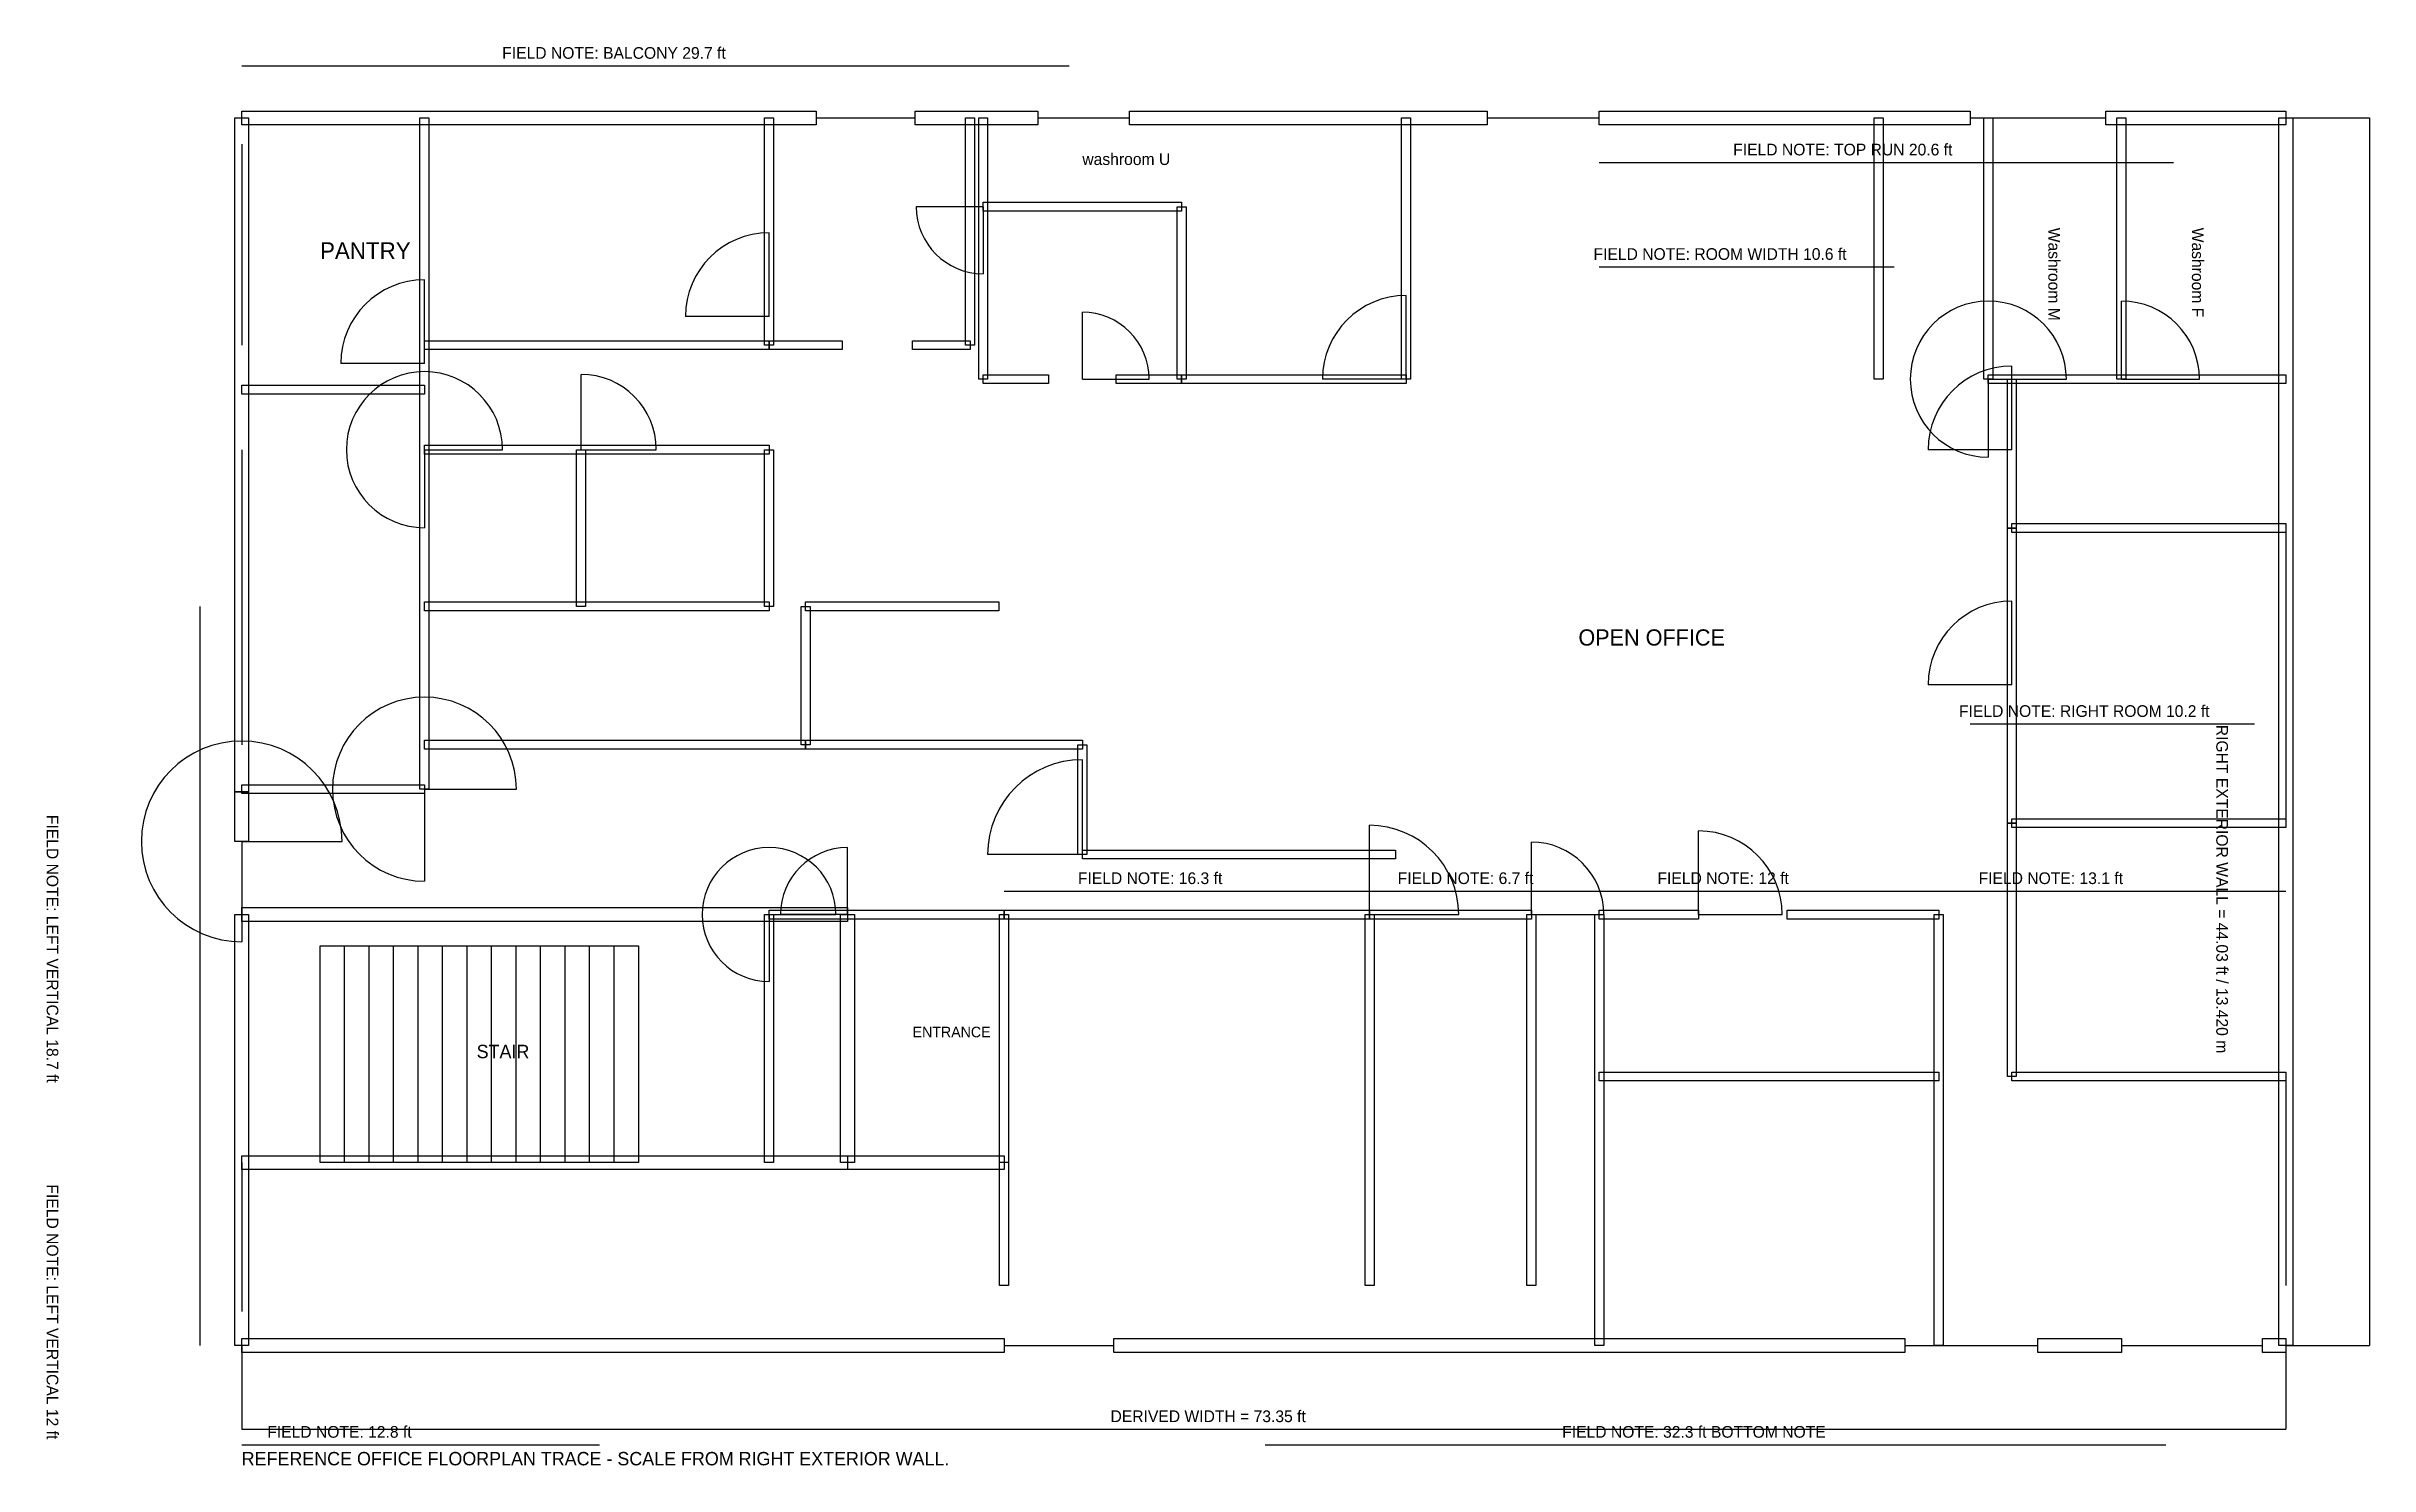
# Model space of a CAD drawing. Header units: feet. Extents: x -7 to 76.4, y -4.3 to 46.6.
import ezdxf

# ---------------------------------------------------------------- set-up
doc = ezdxf.new("R2010")
doc.units = ezdxf.units.FT
for name, color, linetype in [('A-ANNO', 6, 'CONTINUOUS'), ('A-DOOR', 1, 'CONTINUOUS'), ('A-GLAZ', 4, 'CONTINUOUS'), ('A-STAIR', 3, 'CONTINUOUS'), ('A-TEXT', 2, 'CONTINUOUS'), ('A-WALL', 7, 'CONTINUOUS')]:
    doc.layers.add(name, color=color, linetype=linetype)

msp = doc.modelspace()

# ---------------------------------------------------------------- linework, layer by layer
at = {"layer": 'A-ANNO'}
for p, q in [((0, 45.9036), (29.6968, 45.9036)), ((0, 45.9036), (0, 45.9036)), ((29.6968, 45.9036), (29.6968, 45.9036)), ((73.3521, 44.03), (76.3521, 44.03)), ((76.3521, 44.03), (76.3521, 0)), ((48.714, 42.4374), (69.3238, 42.4374)), ((48.714, 42.4374), (48.714, 42.4374)), ((69.3238, 42.4374), (69.3238, 42.4374)), ((48.714, 38.6902), (59.3, 38.6902)), ((48.714, 38.6902), (48.714, 38.6902)), ((59.3, 38.6902), (59.3, 38.6902)), ((-1.4989, 26.5117), (-1.4989, 11.0543)), ((-1.4989, 26.5117), (-1.4989, 26.5117)), ((62.0167, 22.296), (72.2279, 22.296)), ((62.0167, 22.296), (62.0167, 22.296)), ((72.2279, 22.296), (72.2279, 22.296)), ((27.3548, 16.3005), (43.6553, 16.3005)), ((27.3548, 16.3005), (27.3548, 16.3005)), ((43.6553, 16.3005), (43.6553, 16.3005)), ((43.6553, 16.3005), (50.3066, 16.3005)), ((43.6553, 16.3005), (43.6553, 16.3005)), ((50.3066, 16.3005), (50.3066, 16.3005)), ((50.3066, 16.3005), (62.2978, 16.3005)), ((50.3066, 16.3005), (50.3066, 16.3005)), ((62.2978, 16.3005), (62.2978, 16.3005)), ((62.2978, 16.3005), (73.3521, 16.3005)), ((62.2978, 16.3005), (62.2978, 16.3005)), ((73.3521, 16.3005), (73.3521, 16.3005)), ((-1.4989, 11.0543), (-1.4989, 0)), ((-1.4989, 11.0543), (-1.4989, 11.0543)), ((-1.4989, 11.0543), (-1.4989, 11.0543)), ((-1.4989, 0), (-1.4989, 0)), ((0, 0), (0, -3)), ((73.3521, 0), (76.3521, 0)), ((73.3521, 0), (73.3521, -3)), ((0, -3), (73.3521, -3)), ((0, -3.5599), (12.8343, -3.5599)), ((0, -3.5599), (0, -3.5599)), ((12.8343, -3.5599), (12.8343, -3.5599)), ((36.7229, -3.5599), (69.0428, -3.5599)), ((36.7229, -3.5599), (36.7229, -3.5599)), ((69.0428, -3.5599), (69.0428, -3.5599))]:
    msp.add_line(p, q, dxfattribs=at)
at = {"layer": 'A-DOOR'}
for p, q in [((26.6054, 40.8449), (24.2054, 40.8449)), ((26.6054, 40.8449), (26.6054, 38.4449)), ((18.9235, 36.9103), (18.9235, 39.9103)), ((6.5577, 35.224), (6.5577, 38.224)), ((41.7817, 34.6619), (41.7817, 37.6619)), ((18.9235, 36.9103), (15.9235, 36.9103)), ((30.1652, 34.6619), (30.1652, 37.0619)), ((67.4502, 34.6619), (67.4502, 37.4619)), ((6.5577, 35.224), (3.5577, 35.224)), ((63.5156, 32.1325), (63.5156, 35.1325)), ((12.1785, 32.1325), (12.1785, 34.8325)), ((30.1652, 34.6619), (32.5652, 34.6619)), ((41.7817, 34.6619), (38.7817, 34.6619)), ((62.6725, 34.6619), (62.6725, 31.8619)), ((62.6725, 34.6619), (65.4725, 34.6619)), ((67.4502, 34.6619), (70.2502, 34.6619)), ((6.5577, 32.1325), (6.5577, 29.3325)), ((6.5577, 32.1325), (9.3577, 32.1325)), ((12.1785, 32.1325), (14.8785, 32.1325)), ((63.5156, 32.1325), (60.5156, 32.1325)), ((63.5156, 23.7013), (63.5156, 26.7013)), ((63.5156, 23.7013), (60.5156, 23.7013)), ((30.1652, 17.612), (30.1652, 21.012)), ((6.5577, 19.954), (6.5577, 16.654)), ((6.5577, 19.954), (9.8577, 19.954)), ((40.4701, 15.4573), (40.4701, 18.6573)), ((52.2739, 15.4573), (52.2739, 18.4573)), ((0, 18.0804), (0, 14.4804)), ((0, 18.0804), (3.6, 18.0804)), ((21.734, 15.4573), (21.734, 17.8573)), ((30.1652, 17.612), (26.7652, 17.612)), ((46.2783, 15.4573), (46.2783, 18.0573)), ((18.9235, 15.4573), (18.9235, 13.0573)), ((18.9235, 15.4573), (21.3235, 15.4573)), ((21.734, 15.4573), (19.334, 15.4573)), ((40.4701, 15.4573), (43.6701, 15.4573)), ((46.2783, 15.4573), (48.8783, 15.4573)), ((52.2739, 15.4573), (55.2739, 15.4573))]:
    msp.add_line(p, q, dxfattribs=at)
for centre, radius, start, end in [((26.6054, 40.8449), 2.4, 180, 270), ((18.9235, 36.9103), 3, 90, 180), ((6.5577, 35.224), 3, 90, 180), ((41.7817, 34.6619), 3, 90, 180), ((30.1652, 34.6619), 2.4, 0, 90), ((62.6725, 34.6619), 2.8, 0, 270), ((67.4502, 34.6619), 2.8, 0, 90), ((63.5156, 32.1325), 3, 90, 180), ((6.5577, 32.1325), 2.8, 0, 270), ((12.1785, 32.1325), 2.7, 0, 90), ((63.5156, 23.7013), 3, 90, 180), ((6.5577, 19.954), 3.3, 0, 270), ((0, 18.0804), 3.6, 0, 270), ((30.1652, 17.612), 3.4, 90, 180), ((40.4701, 15.4573), 3.2, 0, 90), ((52.2739, 15.4573), 3, 0, 90), ((18.9235, 15.4573), 2.4, 0, 270), ((21.734, 15.4573), 2.4, 90, 180), ((46.2783, 15.4573), 2.6, 0, 90)]:
    msp.add_arc(centre, radius, start, end, dxfattribs=at)
at = {"layer": 'A-GLAZ'}
for p, q in [((20.6098, 44.03), (24.1697, 44.03)), ((28.5727, 44.03), (31.8515, 44.03)), ((44.6858, 44.03), (48.714, 44.03)), ((62.0167, 44.03), (66.8881, 44.03)), ((0, 43.0932), (0, 35.8798)), ((0, 32.1325), (0, 21.5466)), ((73.3521, 29.3221), (73.3521, 18.7362)), ((73.3521, 9.6491), (73.3521, 2.1547)), ((0, 6.5577), (0, 1.2179)), ((27.3548, 0), (31.2894, 0)), ((59.6747, 0), (64.4524, 0)), ((67.4502, 0), (72.509, 0))]:
    msp.add_line(p, q, dxfattribs=at)
at = {"layer": 'A-STAIR'}
for p, q in [((3.6896, 6.5577), (3.6896, 14.3332)), ((4.5687, 6.5577), (4.5687, 14.3332)), ((5.4479, 6.5577), (5.4479, 14.3332)), ((6.3271, 6.5577), (6.3271, 14.3332)), ((7.2062, 6.5577), (7.2062, 14.3332)), ((8.0854, 6.5577), (8.0854, 14.3332)), ((8.9645, 6.5577), (8.9645, 14.3332)), ((9.8437, 6.5577), (9.8437, 14.3332)), ((10.7229, 6.5577), (10.7229, 14.3332)), ((11.602, 6.5577), (11.602, 14.3332)), ((12.4812, 6.5577), (12.4812, 14.3332)), ((13.3603, 6.5577), (13.3603, 14.3332))]:
    msp.add_line(p, q, dxfattribs=at)
msp.add_lwpolyline([(2.8104, 14.3332), (14.2395, 14.3332), (14.2395, 6.5577), (2.8104, 6.5577)], close=True, dxfattribs=at)
at = {"layer": 'A-WALL'}
for points in [[(0, 44.28), (20.6098, 44.28), (20.6098, 43.78), (0, 43.78)], [(24.1697, 44.28), (28.5727, 44.28), (28.5727, 43.78), (24.1697, 43.78)], [(31.8515, 44.28), (44.6858, 44.28), (44.6858, 43.78), (31.8515, 43.78)], [(48.714, 44.28), (62.0167, 44.28), (62.0167, 43.78), (48.714, 43.78)], [(66.8881, 44.28), (73.3521, 44.28), (73.3521, 43.78), (66.8881, 43.78)], [(0.25, 44.03), (0.25, 19.8603), (-0.25, 19.8603), (-0.25, 44.03)], [(6.7177, 44.03), (6.7177, 19.954), (6.3977, 19.954), (6.3977, 44.03)], [(19.0835, 44.03), (19.0835, 35.8798), (18.7635, 35.8798), (18.7635, 44.03)], [(26.297, 44.03), (26.297, 35.8798), (25.977, 35.8798), (25.977, 44.03)], [(26.7654, 44.03), (26.7654, 34.6619), (26.4454, 34.6619), (26.4454, 44.03)], [(41.9417, 44.03), (41.9417, 34.6619), (41.6217, 34.6619), (41.6217, 44.03)], [(58.8979, 44.03), (58.8979, 34.6619), (58.5779, 34.6619), (58.5779, 44.03)], [(62.8325, 44.03), (62.8325, 34.6619), (62.5125, 34.6619), (62.5125, 44.03)], [(67.6102, 44.03), (67.6102, 34.6619), (67.2902, 34.6619), (67.2902, 44.03)], [(73.6021, 44.03), (73.6021, 0), (73.1021, 0), (73.1021, 44.03)], [(26.6054, 41.0049), (33.7251, 41.0049), (33.7251, 40.6849), (26.6054, 40.6849)], [(33.8851, 40.8449), (33.8851, 34.6619), (33.5651, 34.6619), (33.5651, 40.8449)], [(6.5577, 36.0398), (18.9235, 36.0398), (18.9235, 35.7198), (6.5577, 35.7198)], [(18.9235, 36.0398), (21.5466, 36.0398), (21.5466, 35.7198), (18.9235, 35.7198)], [(24.076, 36.0398), (26.137, 36.0398), (26.137, 35.7198), (24.076, 35.7198)], [(0, 34.4472), (6.5577, 34.4472), (6.5577, 34.1272), (0, 34.1272)], [(26.6054, 34.8219), (28.9474, 34.8219), (28.9474, 34.5019), (26.6054, 34.5019)], [(31.3831, 34.8219), (33.7251, 34.8219), (33.7251, 34.5019), (31.3831, 34.5019)], [(33.7251, 34.8219), (41.7817, 34.8219), (41.7817, 34.5019), (33.7251, 34.5019)], [(62.6725, 34.8219), (73.3521, 34.8219), (73.3521, 34.5019), (62.6725, 34.5019)], [(63.6756, 34.6619), (63.6756, 29.3221), (63.3556, 29.3221), (63.3556, 34.6619)], [(6.5577, 32.2925), (18.9235, 32.2925), (18.9235, 31.9725), (6.5577, 31.9725)], [(12.3385, 32.1325), (12.3385, 26.5117), (12.0185, 26.5117), (12.0185, 32.1325)], [(19.0835, 32.1325), (19.0835, 26.5117), (18.7635, 26.5117), (18.7635, 32.1325)], [(63.6756, 29.3221), (63.6756, 18.7362), (63.3556, 18.7362), (63.3556, 29.3221)], [(63.5156, 29.4821), (73.3521, 29.4821), (73.3521, 29.1621), (63.5156, 29.1621)], [(6.5577, 26.6717), (18.9235, 26.6717), (18.9235, 26.3517), (6.5577, 26.3517)], [(20.3951, 26.5117), (20.3951, 21.5466), (20.0751, 21.5466), (20.0751, 26.5117)], [(20.2351, 26.6717), (27.1674, 26.6717), (27.1674, 26.3517), (20.2351, 26.3517)], [(6.5577, 21.7066), (20.2351, 21.7066), (20.2351, 21.3866), (6.5577, 21.3866)], [(20.2351, 21.7066), (30.1652, 21.7066), (30.1652, 21.3866), (20.2351, 21.3866)], [(30.3252, 21.5466), (30.3252, 17.612), (30.0052, 17.612), (30.0052, 21.5466)], [(0, 20.114), (6.5577, 20.114), (6.5577, 19.794), (0, 19.794)], [(0.25, 19.8603), (0.25, 18.0804), (-0.25, 18.0804), (-0.25, 19.8603)], [(63.6756, 18.7362), (63.6756, 9.6491), (63.3556, 9.6491), (63.3556, 18.7362)], [(63.5156, 18.8962), (73.3521, 18.8962), (73.3521, 18.5762), (63.5156, 18.5762)], [(30.1652, 17.772), (41.4069, 17.772), (41.4069, 17.452), (30.1652, 17.452)], [(0.25, 15.4573), (0.25, 0), (-0.25, 0), (-0.25, 15.4573)], [(0, 15.7073), (21.734, 15.7073), (21.734, 15.2073), (0, 15.2073)], [(19.0835, 15.4573), (19.0835, 6.5577), (18.7635, 6.5577), (18.7635, 15.4573)], [(18.9235, 15.6173), (27.3548, 15.6173), (27.3548, 15.2973), (18.9235, 15.2973)], [(21.984, 15.4573), (21.984, 6.5577), (21.484, 6.5577), (21.484, 15.4573)], [(27.5148, 15.4573), (27.5148, 6.5577), (27.1948, 6.5577), (27.1948, 15.4573)], [(27.5148, 15.4573), (27.5148, 2.1547), (27.1948, 2.1547), (27.1948, 15.4573)], [(27.3548, 15.6173), (40.4701, 15.6173), (40.4701, 15.2973), (27.3548, 15.2973)], [(40.6301, 15.4573), (40.6301, 2.1547), (40.3101, 2.1547), (40.3101, 15.4573)], [(40.6301, 15.4573), (40.6301, 2.1547), (40.3101, 2.1547), (40.3101, 15.4573)], [(40.4701, 15.6173), (46.2783, 15.6173), (46.2783, 15.2973), (40.4701, 15.2973)], [(46.4383, 15.4573), (46.4383, 2.1547), (46.1183, 2.1547), (46.1183, 15.4573)], [(48.874, 15.4573), (48.874, 0), (48.554, 0), (48.554, 15.4573)], [(48.714, 15.6173), (52.2739, 15.6173), (52.2739, 15.2973), (48.714, 15.2973)], [(55.4591, 15.6173), (60.8926, 15.6173), (60.8926, 15.2973), (55.4591, 15.2973)], [(61.0526, 15.4573), (61.0526, 0), (60.7326, 0), (60.7326, 15.4573)], [(48.714, 9.8091), (60.8926, 9.8091), (60.8926, 9.4891), (48.714, 9.4891)], [(63.5156, 9.8091), (73.3521, 9.8091), (73.3521, 9.4891), (63.5156, 9.4891)], [(0, 6.8077), (21.734, 6.8077), (21.734, 6.3077), (0, 6.3077)], [(0, 6.8077), (27.3548, 6.8077), (27.3548, 6.3077), (0, 6.3077)], [(0, 0.25), (27.3548, 0.25), (27.3548, -0.25), (0, -0.25)], [(31.2894, 0.25), (59.6747, 0.25), (59.6747, -0.25), (31.2894, -0.25)], [(64.4524, 0.25), (67.4502, 0.25), (67.4502, -0.25), (64.4524, -0.25)], [(72.509, 0.25), (73.3521, 0.25), (73.3521, -0.25), (72.509, -0.25)]]:
    msp.add_lwpolyline(points, close=True, dxfattribs=at)

# ---------------------------------------------------------------- texts
at = {"layer": 'A-ANNO'}
for s, height, p in [('FIELD NOTE: BALCONY 29.7 ft', 0.42, (9.3484, 46.1536)), ('FIELD NOTE: TOP RUN 20.6 ft', 0.42, (53.5189, 42.6874)), ('FIELD NOTE: ROOM WIDTH 10.6 ft', 0.42, (48.507, 38.9402)), ('FIELD NOTE: RIGHT ROOM 10.2 ft', 0.42, (61.6223, 22.546)), ('FIELD NOTE: 16.3 ft', 0.42, (30.005, 16.5505)), ('FIELD NOTE: 6.7 ft', 0.42, (41.4809, 16.5505)), ('FIELD NOTE: 12 ft', 0.42, (50.8022, 16.5505)), ('FIELD NOTE: 13.1 ft', 0.42, (62.3249, 16.5505)), ('DERIVED WIDTH = 73.35 ft', 0.42, (31.1761, -2.75)), ('FIELD NOTE: 12.8 ft', 0.42, (0.9171, -3.3099)), ('FIELD NOTE: 32.3 ft BOTTOM NOTE', 0.42, (47.3828, -3.3099)), ('REFERENCE OFFICE FLOORPLAN TRACE - SCALE FROM RIGHT EXTERIOR WALL.', 0.48, (0, -4.3))]:
    msp.add_text(s, height=height, dxfattribs=at).set_placement(p)
for s, p in [('RIGHT EXTERIOR WALL = 44.03 ft / 13.420 m', (70.8521, 22.265)), ('FIELD NOTE: LEFT VERTICAL 18.7 ft', (-6.9989, 19.033)), ('FIELD NOTE: LEFT VERTICAL 12 ft', (-6.9989, 5.7772))]:
    msp.add_text(s, height=0.42, rotation=-90, dxfattribs=at).set_placement(p)
at = {"layer": 'A-TEXT'}
for s, height, p in [('washroom U', 0.42, (30.1652, 42.3437)), ('PANTRY', 0.6, (2.8104, 38.9712)), ('OPEN OFFICE', 0.58, (47.9646, 25.1065)), ('ENTRANCE', 0.38, (24.076, 11.0543)), ('STAIR', 0.48, (8.4313, 10.3049))]:
    msp.add_text(s, height=height, dxfattribs=at).set_placement(p)
for s, p in [('Washroom M', (64.8271, 40.0954)), ('Washroom F', (69.9796, 40.0954))]:
    msp.add_text(s, height=0.42, rotation=-90, dxfattribs=at).set_placement(p)

doc.saveas('drawing.dxf')
